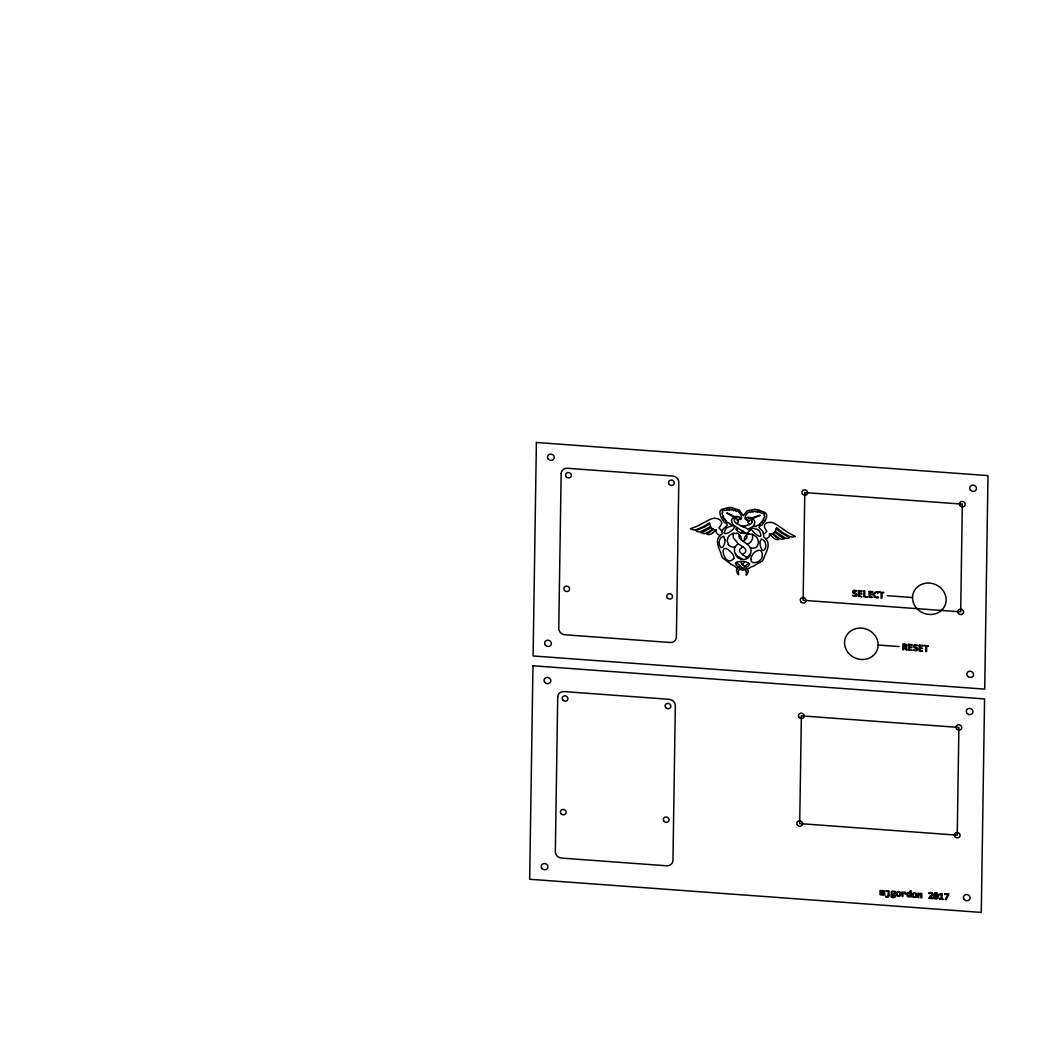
<?xml version="1.0" encoding="UTF-8"?>
<svg xmlns="http://www.w3.org/2000/svg" width="1040" height="1040" viewBox="0 0 1040 1040"><rect width="100%" height="100%" fill="white"/><g stroke="black" fill="none" stroke-linecap="round" stroke-linejoin="round"><path stroke-width="1.5" d="M852.54 595.881L852.553 595.127A3.523 3.211 21.9 0 0 853.177 595.309L853.359 595.348A3.731 3.393 21.9 0 0 854.165 595.491L854.568 595.53A3.016 2.756 21.9 0 0 855.127 595.53A1.547 1.417 21.9 0 0 855.491 595.374L855.517 595.361M856.466 590.538L856.453 591.24A3.458 3.146 21.9 0 0 855.959 591.084L855.79 591.032M878.189 597.675L878.202 596.921A2.067 1.885 21.9 0 1 877.487 597.129L877.396 597.129M881.972 891.644L881.92 894.933L882.778 894.998L882.921 891.943M883.857 891.813L883.805 895.063L884.65 895.128L884.676 891.436L883.831 890.526M885.625 896.116L885.612 896.87A2.613 2.392 21.9 0 0 886.106 897.039L886.197 897.078A3.12 2.847 21.9 0 0 886.73 897.156L886.86 897.169M888.992 895.362L889.057 890.994L885.885 890.76L888.199 891.553L888.134 895.349A1.508 1.365 21.9 0 1 887.861 896.272M913.276 650.39L913.289 649.649A3.523 3.211 21.9 0 0 913.926 649.831L914.095 649.87A3.731 3.393 21.9 0 0 914.901 650L915.317 650.039A3.016 2.756 21.9 0 0 915.876 650.039A1.547 1.417 21.9 0 0 916.24 649.883L916.292 649.87M917.215 645.047L917.202 645.762A3.458 3.146 21.9 0 0 916.708 645.606L916.578 645.567M918.84 894.673L918.801 897.637L917.943 897.572L918.021 893.113L919.347 893.464M740.103 566.293L737.464 568.438A11.999 10.933 21.9 0 1 735.462 566.982L734.279 565.864A20.02 18.239 21.9 0 1 731.497 564.512L723.021 558.181A10.946 9.984 21.9 0 1 720.915 553.111C718.315 546.676 714.129 538.655 722.085 534.04C719.992 527.007 732.368 526.019 724.555 522.509A1.989 1.807 21.9 0 1 723.944 521.703C721.344 518.609 717.106 510.562 722.436 509.106L727.948 507.78A2.054 1.872 21.9 0 1 728.975 507.559L731.016 507.676A1.56 1.43 21.9 0 1 731.536 507.611L739.388 510.159L743.249 515.736L747.266 510.744L754.741 509.353A1.599 1.456 21.9 0 1 755.846 509.561L757.744 509.678A2.054 1.872 21.9 0 1 758.771 510.042L764.231 512.174C769.405 514.137 765.206 521.664 762.333 524.524A1.989 1.807 21.9 0 1 761.696 525.226C754.949 527.761 762.567 528.372 763.399 533.468L764.478 533.715L766.805 531.453L765.479 529.048A4.472 4.082 21.9 0 1 764.439 526.799L764.478 525.2A1.989 1.82 21.9 0 1 764.738 524.615L765.713 523.627A5.798 5.278 21.9 0 1 767.806 522.561L770.562 522.366A16.809 15.314 21.9 0 1 771.589 522.47L772.083 522.548A5.616 5.122 21.9 0 1 773.175 522.86L774.449 523.458A37.401 34.086 21.9 0 1 775.814 524.225L777.569 525.291A25.857 23.556 21.9 0 1 778.765 526.084L786.344 531.414A59.02 53.794 21.9 0 0 791.141 534.3L795.327 536.445L792.766 537.095A7.813 7.124 21.9 0 1 789.308 536.393L784.329 533.598A79.547 72.501 21.9 0 1 781.482 531.687L776.62 527.605L775.138 531.817A6.409 5.837 21.9 0 1 772.954 533.403L771.875 533.741A5.928 5.408 21.9 0 1 770.12 533.845A1.924 1.755 21.9 0 0 769.392 533.897M721.578 523.133L721.526 523.64A4.472 4.082 21.9 0 1 720.434 525.746L719.03 527.956L721.279 530.543L722.592 530.491M749.84 530.387C747.591 535.08 737.88 533.858 736.242 529.048M738.374 571.064L739.154 569.647A6.981 6.37 21.9 0 1 740.532 568.529L741.559 568.061M899.808 894.543L899.821 894.504A1.794 1.625 21.9 0 1 899.561 895.115M915.902 895.726L915.876 895.804A1.794 1.625 21.9 0 1 915.655 896.298M751.972 522.08L751.998 519.714L749.229 520.572A4.225 3.848 21.9 0 1 747.513 520.013L746.928 519.597A3.029 2.756 21.9 0 1 746.252 518.83L746.642 517.621A7.033 6.409 21.9 0 1 748.93 517.335A6.5 5.928 21.9 0 1 753.012 519.038L753.961 520.078A4.758 4.329 21.9 0 1 754.767 522.886L753.675 525.577A7.592 6.916 21.9 0 1 752.687 526.656L747.981 529.204M874.107 593.593L874.146 593.463A2.795 2.548 21.9 0 1 874.718 592.527A3.146 2.86 21.9 0 1 875.667 591.968A3.77 3.445 21.9 0 1 877.526 591.981L877.565 591.994M905.671 646.087L905.45 645.021A1.469 1.339 21.9 0 0 904.553 644.722M881.218 891.54L881.257 891.436A3.159 2.873 21.9 0 0 880.945 892.021L880.893 894.855L880.048 894.79L880.113 890.331L880.971 891.033M739.323 534.69L738.959 536.185A3.796 3.458 21.9 0 0 739.427 538.018C743.366 542.776 752.752 545.116 750.841 552.981A11.193 10.205 21.9 0 1 746.421 557.505M748.527 518.115L748.709 517.998A1.781 1.612 21.9 0 1 749.32 517.972M932.022 895.635L932.074 895.57A2.587 2.353 21.9 0 0 932.282 895.245L932.425 894.894A2.132 1.937 21.9 0 0 932.074 893.074M875.407 593.086L875.992 592.67A2.769 2.522 21.9 0 1 877.461 592.722M737.464 568.438L736.749 569.634A3.666 3.341 21.9 0 0 736.567 570.895L737.412 573.235A6.435 5.863 21.9 0 0 738.374 574.522M757.198 546.325L758.524 542.815L757.848 539.37A9.503 8.658 21.9 0 0 756.119 536.757L753.09 534.573L749.034 533.936M715.884 529.88L715.741 530.049A29.133 26.559 21.9 0 1 713.388 532.428M887.809 896.233L886.964 896.506M742.534 564.655L743.873 562.822A2.678 2.444 21.9 0 0 743.938 561.548L740.922 561.405A16.51 15.054 21.9 0 0 739.024 561.587L735.371 562.991L736.515 565.396A10.309 9.399 21.9 0 0 738.998 567.034M930.683 895.934L930.644 895.973A4.862 4.433 21.9 0 1 930.267 896.272M903.526 893.087L903.409 893.191A3.913 3.562 21.9 0 0 902.98 893.594L902.928 896.467L902.083 896.415L902.148 891.956L902.941 892.84A3.12 2.847 21.9 0 1 903.812 892.164C905.099 891.267 907.231 893.906 905.203 893.88M930.267 896.272L928.629 898.365L932.737 898.664L932.75 897.91L929.708 897.689L930.891 896.727A4.81 4.381 21.9 0 0 931.463 896.22L931.567 896.116A2.431 2.21 21.9 0 0 932.009 895.635M721.578 523.133A8.619 7.852 21.9 0 0 721.578 522.496L721.539 522.054A1.989 1.82 21.9 0 0 721.305 521.43L720.356 520.299A5.798 5.278 21.9 0 0 718.289 518.921L715.559 518.323A16.809 15.314 21.9 0 0 714.532 518.284L714.038 518.284A5.616 5.122 21.9 0 0 712.933 518.44L711.646 518.856A37.362 34.047 21.9 0 0 710.255 519.415L708.474 520.208A25.883 23.595 21.9 0 0 707.252 520.832L699.53 525.044A59.033 53.794 21.9 0 1 694.655 527.215L690.417 528.749L692.952 529.763A7.813 7.124 21.9 0 0 696.423 529.581L701.467 527.514A79.547 72.501 21.9 0 0 704.379 526.032L709.527 522.873L709.657 523.783L705.159 526.734L695.942 530.413L696.384 530.985A4.238 3.861 21.9 0 0 697.164 531.479L698.308 531.83A4.888 4.459 21.9 0 0 700.115 531.908L710.463 526.747M713.518 529.334L711.295 530.998A22.698 20.696 21.9 0 0 710.463 531.674L709.397 532.428M738.114 543.725L735.332 546.403A7.514 6.851 21.9 0 0 734.5 548.457L734.526 551.785A10.088 9.191 21.9 0 0 736.697 555.217L737.438 555.945A14.339 13.078 21.9 0 0 740.025 557.791L740.48 558.064A15.704 14.313 21.9 0 1 742.417 559.403M853.957 591.097L853.788 592.202A2.197 2.002 21.9 0 0 854.1 592.475L854.607 592.735M716.508 530.127L716.365 530.01A1.924 1.755 21.9 0 0 715.65 529.867A5.928 5.408 21.9 0 1 713.908 529.477L712.829 528.996L709.423 531.284A36.452 33.228 21.9 0 1 708.526 531.83L707.837 532.22A25.974 23.673 21.9 0 1 706.446 532.948L704.99 533.468A4.277 3.9 21.9 0 1 703.807 533.559L701.142 532.805L706.251 530.322M737.529 516.438A7.436 6.786 21.9 0 0 733.837 517.387L732.433 518.492A4.758 4.329 21.9 0 0 731.536 521.183L732.628 524.16A7.553 6.89 21.9 0 0 733.512 525.265L740.701 529.906A11.427 10.413 21.9 0 1 745.277 533.13M747.916 520.208C740.935 520.442 748.332 509.574 750.62 512.499A6.032 5.499 21.9 0 1 751.998 511.355C752.7 510.627 752.31 513.24 753.766 511.498A6.11 5.564 21.9 0 1 754.793 511.03L755.417 511.81A6.214 5.655 21.9 0 1 756.392 511.459L757.848 511.212L757.172 512.291A12.337 11.245 21.9 0 1 759.98 511.849C758.927 513.734 765.141 512.46 764.387 514.67A5.278 4.81 21.9 0 0 763.958 515.528C766.753 516.425 761.072 519.701 763.854 520.078M710.996 527.475L708.955 528.749A67.574 61.594 21.9 0 1 706.264 530.322M937.391 895.544L934.726 897.143A2.314 2.119 21.9 0 0 934.908 897.637L934.986 897.728M934.57 896.376L937.274 894.777M744.666 566.514L747.279 564.46A5.46 4.966 21.9 0 0 748.124 562.679M716.404 530.335L716.053 531.414A5.811 5.291 21.9 0 0 716.417 532.545L716.521 532.766A3.12 2.847 21.9 0 0 716.898 533.338L717.444 533.897A7.241 6.591 21.9 0 0 719.875 535.379L720.382 535.561M742.781 546.715L739.635 549.458A3.211 2.938 21.9 0 0 739.453 550.524L740.116 552.123A12.311 11.219 21.9 0 0 743.392 555.048M929.825 893.36L929.734 893.399A3.198 2.912 21.9 0 0 929.188 893.724L928.759 893.191M914.472 644.93L914.121 645.086A1.729 1.573 21.9 0 0 913.575 645.658M853.723 590.408L853.294 590.616A1.729 1.573 21.9 0 0 852.839 591.136A1.586 1.456 21.9 0 0 853.125 592.709L853.333 592.878M759.928 515.398L756.353 516.919A59.878 54.574 21.9 0 0 752.661 518.752M741.624 568.022L742.521 567.671M893.945 896.909L893.802 896.948A1.898 1.729 21.9 0 1 893.139 896.987L893.139 897A3.081 2.808 21.9 0 1 892.047 896.818L891.709 896.35M736.931 533.39L732.862 533.429L729.768 535.171A9.503 8.658 21.9 0 0 727.974 537.524L727.194 540.865L728.403 544.557M892.645 891.826L893.36 891.852M893.438 893.659L893.464 893.659A1.469 1.339 21.9 0 1 893.048 893.711M743.028 526.721L750.581 523.991A6.253 5.707 21.9 0 0 751.361 523.237L751.465 523.107A3.263 2.977 21.9 0 0 751.972 522.08M750.997 527.8L757.497 529.438A7.618 6.942 21.9 0 1 759.928 532.038C764.283 542.217 752.076 531.856 750.464 528.086M742.976 567.97L744.341 568.802A6.981 6.37 21.9 0 1 745.68 570.128L746.434 571.831M742.3 567.944L737.607 563.55A5.395 4.914 21.9 0 1 736.996 562.055M742.612 567.957L741.975 567.918M749.827 530.634A14.443 13.169 21.9 0 0 747.006 528.632L746.109 528.099A30.797 28.067 21.9 0 0 742.196 526.409L735.631 522.847A6.071 5.525 21.9 0 1 735.033 522.171L734.825 521.898A3.185 2.912 21.9 0 1 734.396 520.936L734.253 520.052A14.261 12.987 21.9 0 1 734.214 519.324L734.461 518.401L737.139 519.675A4.225 3.848 21.9 0 0 738.868 519.376L739.466 519.051A3.029 2.756 21.9 0 0 740.155 518.388L739.817 517.114A6.214 5.655 21.9 0 0 737.529 516.529M887.315 595.686L912.522 597.545M853.788 596.18L854.256 596.206A6.032 5.499 21.9 0 0 855.01 596.219L855.244 596.206A2.899 2.639 21.9 0 0 856.128 595.959M904.605 644.046L902.915 643.916L902.824 649.753L903.669 649.818L904.111 647.218M904.553 644.709L903.747 644.644L903.721 646.568L904.54 646.62A2.028 1.859 21.9 0 0 904.995 646.62M878.15 645.021L899.158 646.568M893.698 891.332L895.453 891.462L894.673 892.034M909.493 892.411L909.428 892.398A2.522 2.301 21.9 0 0 908.44 892.463A2.015 1.833 21.9 0 0 907.738 892.866A2.431 2.21 21.9 0 0 907.218 893.607A4.212 3.835 21.9 0 0 907.127 895.375L907.127 895.583A3.029 2.756 21.9 0 0 907.387 896.272L907.933 896.753A1.742 1.599 21.9 0 0 909.519 896.792A3.497 3.185 21.9 0 0 910.26 896.168L911.066 897.065L911.157 890.773L910.312 890.708L910.234 892.567A1.443 1.313 21.9 0 0 909.844 892.463M909.428 893.022L909.402 893.022A1.43 1.3 21.9 0 0 908.232 893.334M920.192 893.854L920.985 897.793L921.83 897.858L921.882 894.946A1.989 1.807 21.9 0 0 921.544 893.672M881.907 890.383L882.7 891.397A1.872 1.703 21.9 0 0 882.921 891.02M893.685 895.089L891.956 894.764M892.255 895.609L893.451 895.739A1.885 1.716 21.9 0 1 894.218 895.895L894.426 896.35M855.374 590.98L855.283 590.954A2.275 2.08 21.9 0 0 853.931 591.045M916.11 645.489L916.071 645.489A2.275 2.08 21.9 0 0 914.667 645.567L914.459 646.646M877.474 592.683L877.513 592.696A3.705 3.38 21.9 0 1 878.267 593.047L878.189 592.228M936.975 893.204L936.858 893.165A2.951 2.691 21.9 0 0 935.103 893.022M936.507 893.776L935.09 894.036A3.848 3.51 21.9 0 0 934.7 894.829A6.435 5.863 21.9 0 0 934.57 895.83M935.545 898.209L935.571 898.222A1.326 1.209 21.9 0 0 936.598 898.248M915.681 647.374L916.435 647.738A3.159 2.886 21.9 0 1 916.916 648.037L917.072 648.167M854.282 593.398L853.996 593.268A3.497 3.185 21.9 0 1 853.333 592.891M915.018 647.92L914.732 647.79A3.497 3.185 21.9 0 1 914.069 647.413L913.939 647.296A1.586 1.456 21.9 0 1 913.497 645.619M892.138 894.062L892.424 894.192A2.184 1.989 21.9 0 0 892.892 894.27L892.996 894.283A2.223 2.028 21.9 0 0 893.802 894.231L894.439 893.906A1.833 1.664 21.9 0 0 894.972 892.853M855.322 593.047L855.699 593.229A3.159 2.886 21.9 0 1 856.167 593.528L856.336 593.658A1.755 1.599 21.9 0 1 856.167 595.985M855.4 593.944L855.296 593.892A2.483 2.262 21.9 0 0 854.906 593.71M916.136 648.466L916.071 648.427A2.483 2.262 21.9 0 0 915.642 648.232M915.343 647.257L914.849 646.984A2.197 2.002 21.9 0 1 914.537 646.711L914.537 646.724M894.829 895.427L894.803 895.414A1.859 1.69 21.9 0 0 894.4 895.219M913.861 896.558L913.536 896.246A1.911 1.742 21.9 0 1 913.25 895.726L913.237 895.726A3.38 3.081 21.9 0 1 913.224 894.387A2.236 2.041 21.9 0 1 913.432 893.958L913.484 893.867A2.054 1.872 21.9 0 1 913.848 893.594L913.939 893.529A1.456 1.326 21.9 0 1 915.187 893.62A1.404 1.274 21.9 0 1 915.603 893.919M931.086 893.399L931.034 893.36A1.547 1.417 21.9 0 0 929.812 893.334M738.569 574.652L738.673 574.353A9.568 8.723 21.9 0 1 738.296 571.051M894.92 895.479L895.232 896.779A1.599 1.456 21.9 0 1 894.686 897.338A3.64 3.315 21.9 0 1 891.319 897.104L890.994 895.765A1.313 1.196 21.9 0 1 891.501 895.349M744.809 566.631L748.072 570.466A3.666 3.341 21.9 0 1 748.215 571.753L747.305 573.963A7.111 6.474 21.9 0 1 746.408 575.016M774.826 532.168L776.828 533.728A67.574 61.594 21.9 0 0 779.467 535.691L784.498 538.915L781.807 539.292A4.277 3.9 21.9 0 1 780.637 539.019L779.207 538.291A25.987 23.686 21.9 0 1 777.842 537.355L777.166 536.861A36.387 33.163 21.9 0 1 776.282 536.198L772.954 533.403M738.556 519.48C745.511 520.806 738.517 508.69 736.151 511.433A6.032 5.499 21.9 0 0 734.799 510.094C734.149 509.249 734.383 511.94 733.031 509.977A6.11 5.564 21.9 0 0 732.017 509.366L731.367 510.042A6.214 5.655 21.9 0 0 730.418 509.548L728.975 509.093L729.599 510.263A12.337 11.245 21.9 0 0 726.817 509.418C729.053 511.615 720.525 509.054 722.332 511.589A5.278 4.81 21.9 0 1 722.735 512.499C719.875 513.136 725.556 516.932 722.709 517.062A11.596 10.569 21.9 0 0 725.062 519.025L723.788 519.129L726.544 521.144A1.365 1.248 21.9 0 1 726.05 521.248C725.79 522.535 731.354 523.302 730.184 524.602A14.092 12.844 21.9 0 0 733.005 524.693M775.385 531.518L785.551 538.187A4.888 4.459 21.9 0 0 787.358 538.369L788.502 538.174A4.238 3.861 21.9 0 0 789.295 537.81C786.994 535.6 779.311 532.545 776.295 528.554M769.301 534.17L769.665 535.34A5.811 5.291 21.9 0 1 769.262 536.432L769.145 536.627A3.12 2.847 21.9 0 1 768.768 537.134L768.235 537.589A7.176 6.539 21.9 0 1 765.648 538.759M772.252 533.65L774.423 535.626A22.737 20.722 21.9 0 1 775.229 536.419L776.282 537.342A18.746 17.095 21.9 0 0 777.569 538.213L778.05 538.525A4.602 4.186 21.9 0 1 778.401 538.759L778.895 539.474L777.803 539.656A7.436 6.786 21.9 0 1 775.853 539.305L774.852 538.876A13.13 11.96 21.9 0 1 772.473 536.939L772.291 536.757A29.12 26.546 21.9 0 1 770.016 534.027L769.886 533.845M905.697 647.439L905.775 647.53A2.275 2.08 21.9 0 1 906.087 648.063L907.062 650.065L906.126 650L905.034 647.777M748.553 518.245L750.152 518.635L749.801 518.05A6.097 5.551 21.9 0 0 749.32 517.959M908.128 895.856L909.519 896.116A3.991 3.627 21.9 0 0 909.987 895.661L910.065 893.178A2.379 2.171 21.9 0 0 909.441 893.009M746.486 534.963L746.902 536.601A3.809 3.471 21.9 0 1 746.434 538.46L744.653 540.059A14.924 13.598 21.9 0 1 742.82 541.047M763.399 533.468L763.815 537.108C771.277 542.282 767.52 549.965 764.387 556.296A10.946 9.984 21.9 0 1 762.125 561.054L753.48 566.124A20.02 18.252 21.9 0 1 750.672 567.06L749.45 568.009A11.999 10.933 21.9 0 1 747.383 569.127M709.657 523.783L710.697 527.098A6.409 5.837 21.9 0 0 712.829 528.983M742.352 569.855A10.816 9.854 21.9 0 1 739.505 569.296M745.342 569.725A10.816 9.854 21.9 0 1 742.482 569.868M743.899 561.548A15.054 13.715 21.9 0 1 746.278 562.016L749.71 563.979L748.046 566.332A10.361 9.451 21.9 0 1 745.823 567.463M746.46 571.831A8.918 8.125 21.9 0 1 746.018 574.782M744.835 566.605A18.499 16.861 21.9 0 1 741.598 563.693M741.702 563.615A3.211 2.938 21.9 0 1 741.078 561.392M738.088 557.7A8.567 7.8 21.9 0 1 738.764 556.998M743.327 555.139A13.182 12.012 21.9 0 1 747.292 558.454M750.282 554.086A6.539 5.954 21.9 0 1 749.502 556.335L747.864 558.09A7.852 7.15 21.9 0 1 736.684 556.283L736.333 555.802A6.617 6.032 21.9 0 1 735.449 553.644M734.994 546.936A6.305 5.746 21.9 0 1 728.299 544.622M737.009 533.169A6.526 5.941 21.9 0 1 741.312 540.02M757.315 546.429A6.344 5.785 21.9 0 1 750.321 547.651M744.497 540.215A6.591 6.006 21.9 0 1 748.956 533.676M736.814 519.662A18.447 16.809 21.9 0 1 738.53 521.339A4.797 4.368 21.9 0 1 736.671 523.705M753.207 526.162A14.04 12.805 21.9 0 0 756.158 526.513C755.131 525.122 760.539 525.07 760.396 523.77A1.365 1.248 21.9 0 1 759.902 523.588L762.71 521.976L761.449 521.703A11.596 10.569 21.9 0 0 763.854 520.078M747.929 522.028A18.473 16.835 21.9 0 1 749.697 520.598M749.645 524.615A4.784 4.355 21.9 0 1 747.929 522.028M733.564 533.26A8.476 7.735 21.9 0 0 733.265 535.639L733.317 537.16A5.187 4.719 21.9 0 0 733.551 538.135L738.556 544.063A14.612 13.312 21.9 0 0 740.012 545.038C742.469 546.481 747.578 548.912 745.355 552.396A12.09 11.011 21.9 0 1 742.638 554.541M736.32 529.594A13.507 12.311 21.9 0 1 738.127 528.502M740.766 532.74A11.167 10.179 21.9 0 1 743.028 531.167M747.5 544.388A17.446 15.899 21.9 0 0 750.75 541.931L752.232 539.5A5.187 4.732 21.9 0 0 752.505 538.564L752.609 537.056A8.411 7.657 21.9 0 0 752.258 534.248M736.19 529.035A2.613 2.379 21.9 0 1 736.957 527.839M749.112 528.736A2.951 2.691 21.9 0 1 749.892 530.387M745.329 526.227A7.748 7.072 21.9 0 0 743.067 525.72A7.54 6.877 21.9 0 0 740.766 525.863M734.851 516.88A47.658 43.433 21.9 0 0 726.752 512.98L730.236 514.982A60.372 55.029 21.9 0 1 733.837 517.322M751.699 518.141A47.58 43.368 21.9 0 1 759.928 515.424M709.397 532.441A18.746 17.082 21.9 0 1 708.071 533.117L707.59 533.351A4.589 4.186 21.9 0 0 707.226 533.533L706.706 534.17L707.798 534.508A7.436 6.786 21.9 0 0 709.748 534.456L710.892 534.118A13.13 11.96 21.9 0 0 713.206 532.584M878.137 597.571A3.302 3.016 21.9 0 1 874.549 597.038M877.331 591.851A3.302 3.016 21.9 0 1 877.903 592.072M874.406 597.038A4.953 4.511 21.9 0 1 874.211 593.632M877.409 597.415A2.912 2.652 21.9 0 1 875.147 592.891M854.022 590.291A4.03 3.666 21.9 0 1 855.036 590.265M917.124 648.128A1.755 1.599 21.9 0 1 916.903 650.507A2.899 2.639 21.9 0 1 915.993 650.715L915.759 650.741A6.032 5.499 21.9 0 1 915.018 650.728M914.771 644.813A4.03 3.666 21.9 0 1 915.785 644.787M904.644 644.202A2.093 1.898 21.9 0 1 906.672 644.995M906.568 645.086A1.872 1.703 21.9 0 1 906.555 646.126L905.788 646.997A2.236 2.041 21.9 0 1 905.281 647.14A1.43 1.313 21.9 0 1 905.684 647.439M889.174 895.375A2.301 2.093 21.9 0 1 886.86 897.338M893.698 894.92A2.808 2.561 21.9 0 1 894.452 895.076M891.02 894.556A1.352 1.235 21.9 0 1 891.163 894.023M891.176 892.606A1.794 1.638 21.9 0 1 891.332 891.956A2.145 1.95 21.9 0 1 892.216 891.267A2.236 2.041 21.9 0 1 893.074 891.202M892.489 893.607A1.469 1.339 21.9 0 1 892.112 893.386M896.753 895.544A2.379 2.158 21.9 0 0 897.39 895.96L897.481 896.025A2.574 2.34 21.9 0 0 900.133 895.739A1.586 1.443 21.9 0 0 900.523 894.998A3.445 3.146 21.9 0 0 900.588 893.113A3.133 2.86 21.9 0 0 900.172 892.307A1.898 1.729 21.9 0 0 899.47 891.839A2.314 2.106 21.9 0 0 896.87 892.151A2.002 1.82 21.9 0 0 896.415 892.827A3.445 3.146 21.9 0 0 896.363 894.712A3.133 2.86 21.9 0 0 896.766 895.518M899.847 894.504A3.705 3.367 21.9 0 0 899.821 893.321A2.964 2.704 21.9 0 0 899.535 892.736M899.509 892.736A1.404 1.274 21.9 0 0 899.106 892.424A1.456 1.326 21.9 0 0 897.858 892.359L897.78 892.385A2.054 1.872 21.9 0 0 897.39 892.671L897.377 892.723A2.236 2.041 21.9 0 0 897.156 893.204A3.38 3.081 21.9 0 0 897.13 894.465L897.143 894.543A1.911 1.742 21.9 0 0 897.429 895.076L897.793 895.401A1.846 1.69 21.9 0 0 899.691 895.271M905.086 892.983A2.223 2.028 21.9 0 1 905.177 893.88M908.193 895.83A2.691 2.457 21.9 0 1 908.31 893.399M916.188 896.883A1.586 1.443 21.9 0 0 916.604 896.181A3.445 3.146 21.9 0 0 916.669 894.296A3.133 2.86 21.9 0 0 916.266 893.49A1.898 1.729 21.9 0 0 915.551 893.022A2.314 2.106 21.9 0 0 912.951 893.321A2.002 1.82 21.9 0 0 912.509 894.01A3.445 3.146 21.9 0 0 912.457 895.895A3.133 2.86 21.9 0 0 912.86 896.701M916.227 896.922A2.574 2.34 21.9 0 1 913.588 897.169L913.471 897.156A2.379 2.158 21.9 0 1 912.834 896.727M915.928 895.687A3.705 3.367 21.9 0 0 915.915 894.504L915.889 894.465A2.964 2.704 21.9 0 0 915.616 893.906M915.785 896.454A1.846 1.69 21.9 0 1 913.978 896.61M920.387 893.243A1.443 1.326 21.9 0 1 921.544 893.659M931.372 895.219A2.171 1.976 21.9 0 1 930.943 895.687M931.606 894.829A1.573 1.43 21.9 0 1 931.424 895.258M928.798 893.23A2.574 2.34 21.9 0 1 931.424 892.697A1.833 1.677 21.9 0 1 931.996 893.113M934.31 898.157A1.755 1.599 21.9 0 0 934.973 898.742A2.574 2.353 21.9 0 0 936.936 898.833L936.988 898.82A2.691 2.444 21.9 0 0 937.703 898.3A3.12 2.847 21.9 0 0 938.132 897.351A5.525 5.031 21.9 0 0 938.119 894.803A2.561 2.34 21.9 0 0 937.066 893.165M934.297 898.157A2.392 2.184 21.9 0 1 933.894 897.156M934.089 897.091A4.225 3.848 21.9 0 1 934.947 892.931M937.43 896.129A6.734 6.136 21.9 0 1 937.365 896.831L937.352 896.948A3.133 2.86 21.9 0 1 937.014 897.806A1.599 1.456 21.9 0 1 936.572 898.196M935.519 898.248A1.352 1.235 21.9 0 1 934.986 897.728M532.961 665.769L529.672 879.268L981.279 912.418L984.568 698.919L532.961 665.769M536.393 442.468L533.104 655.967L984.711 689.117L988 475.618L536.393 442.468M557.713 696.995L555.334 851.734A6.383 5.811 21.9 0 0 561.548 858.078L666.575 865.787A6.383 5.811 21.9 0 0 672.958 860.379L675.337 705.627A6.383 5.811 21.9 0 0 669.136 699.296L564.109 691.587A6.383 5.811 21.9 0 0 557.713 696.995M561.145 473.694L558.766 628.433A6.383 5.811 21.9 0 0 564.98 634.777L670.007 642.486A6.383 5.811 21.9 0 0 676.39 637.078L678.782 482.326A6.383 5.811 21.9 0 0 672.568 475.995L567.541 468.286A6.383 5.811 21.9 0 0 561.145 473.694M801.359 715.858L799.695 823.589L957.229 835.159L958.893 727.428L801.359 715.858M804.791 492.557L803.127 600.288L960.674 611.858L962.325 504.127L804.791 492.557M858.442 590.59L858.351 596.427L861.874 596.687L859.209 595.829L859.235 593.827L861.835 594.009L861.835 593.346L859.248 593.151L859.274 591.318L861.952 591.526L861.965 590.85L858.442 590.59M863.941 590.993L863.85 596.83L867.425 597.09L864.708 596.232L864.786 591.058L863.941 590.993M869.167 591.383L869.076 597.22L872.599 597.48L869.934 596.609L869.96 594.607L872.56 594.802L872.56 594.139L869.973 593.944L869.999 592.111L872.69 592.306L872.69 591.643L869.167 591.383M879.359 592.124L881.179 592.93L881.101 598.104L881.946 598.156L882.024 592.995L883.87 592.462L879.359 592.124M908.453 644.319L908.362 650.156L911.898 650.416L909.22 649.558L909.259 647.556L911.846 647.751L911.859 647.075L909.259 646.893L909.298 645.06L911.976 645.255L911.989 644.579L908.453 644.319M919.178 645.112L919.087 650.949L922.623 651.209L919.945 650.338L919.984 648.336L922.571 648.531L919.984 647.673L920.023 645.84L922.701 646.035L922.714 645.372L919.178 645.112M924.001 645.463L925.834 646.269L925.743 651.43L926.601 651.495L926.679 646.334L928.525 645.801L924.001 645.463M939.497 898.443L939.484 899.158L943.423 899.444L942.045 898.638L942.123 893.503L939.38 894.27L939.692 894.959L941.174 894.309L941.109 898.56L939.497 898.443M944.671 893.698L944.658 894.4L948.064 894.647L945.256 899.574L946.192 899.652L948.922 894.01L944.671 893.698M724.269 532.792C726.713 537.199 744.159 520.767 727.285 527.462A7.592 6.929 21.9 0 0 725.465 529.282L724.269 532.792M760.227 541.372C759.187 544.882 762.593 555.243 765.479 547.833A8.827 8.034 21.9 0 0 765.843 545.363L765.31 542.75A7.566 6.903 21.9 0 0 763.698 540.293L761.371 538.863L760.227 541.372M733.928 558.207C724.1 570.453 716.209 535.119 732.797 554.164A11.219 10.231 21.9 0 1 733.538 555.932L733.928 558.207M750.789 559.13C751.062 566.306 762.554 561.366 762.203 555.88A10.27 9.36 21.9 0 0 762.151 553.397C761.371 547.235 754.013 551.564 752.336 554.931A13.104 11.947 21.9 0 0 751.192 557.323L750.789 559.13M724.867 540.02C725.647 543.894 721.409 551.915 719.433 544.622A8.814 8.034 21.9 0 1 719.134 542.1L719.745 539.578A7.566 6.903 21.9 0 1 721.422 537.368L723.801 536.276L724.867 540.02M736.151 517.322L736.723 517.686A2.288 2.08 21.9 0 1 737.542 517.595L736.151 517.322M956.644 728.975A2.925 2.665 21.9 0 0 961.584 728.572A2.925 2.665 21.9 0 0 958.451 724.737A2.925 2.665 21.9 0 0 956.644 728.975M954.98 836.706A2.925 2.665 21.9 0 0 959.92 836.303A2.925 2.665 21.9 0 0 956.8 832.468A2.925 2.665 21.9 0 0 954.98 836.706M797.446 825.149A2.925 2.665 21.9 0 0 802.386 824.733A2.925 2.665 21.9 0 0 799.266 820.898A2.925 2.665 21.9 0 0 797.446 825.149M799.097 717.418A2.925 2.665 21.9 0 0 804.05 717.002A2.925 2.665 21.9 0 0 800.917 713.167A2.925 2.665 21.9 0 0 799.097 717.418M665.717 707.616A2.925 2.665 21.9 0 0 670.67 707.213A2.925 2.665 21.9 0 0 667.537 703.378A2.925 2.665 21.9 0 0 665.717 707.616M663.975 821.236A2.925 2.665 21.9 0 0 668.915 820.82A2.925 2.665 21.9 0 0 665.782 816.985A2.925 2.665 21.9 0 0 663.975 821.236M561.054 813.67A2.925 2.665 21.9 0 0 565.994 813.267A2.925 2.665 21.9 0 0 562.861 809.432A2.925 2.665 21.9 0 0 561.054 813.67M562.796 700.063A2.925 2.665 21.9 0 0 567.736 699.66A2.925 2.665 21.9 0 0 564.616 695.825A2.925 2.665 21.9 0 0 562.796 700.063M541.97 868.439A3.406 3.094 21.9 0 0 547.716 867.958A3.406 3.094 21.9 0 0 544.076 863.512A3.406 3.094 21.9 0 0 541.97 868.439M964.171 899.431A3.406 3.094 21.9 0 0 969.917 898.963A3.406 3.094 21.9 0 0 966.277 894.504A3.406 3.094 21.9 0 0 964.171 899.431M967.031 713.349A3.406 3.094 21.9 0 0 972.777 712.868A3.406 3.094 21.9 0 0 969.137 708.422A3.406 3.094 21.9 0 0 967.031 713.349M544.83 682.357A3.406 3.094 21.9 0 0 550.589 681.876A3.406 3.094 21.9 0 0 546.936 677.417A3.406 3.094 21.9 0 0 544.83 682.357M916.214 607.802A17.004 15.496 21.9 0 0 944.983 605.41A17.004 15.496 21.9 0 0 926.783 583.115A17.004 15.496 21.9 0 0 916.214 607.802M566.228 476.762A2.925 2.665 21.9 0 0 571.181 476.359A2.925 2.665 21.9 0 0 568.048 472.524A2.925 2.665 21.9 0 0 566.228 476.762M564.486 590.369A2.925 2.665 21.9 0 0 569.426 589.966A2.925 2.665 21.9 0 0 566.306 586.131A2.925 2.665 21.9 0 0 564.486 590.369M667.407 597.935A2.925 2.665 21.9 0 0 672.347 597.519A2.925 2.665 21.9 0 0 669.227 593.684A2.925 2.665 21.9 0 0 667.407 597.935M669.162 484.328A2.925 2.665 21.9 0 0 674.102 483.912A2.925 2.665 21.9 0 0 670.969 480.077A2.925 2.665 21.9 0 0 669.162 484.328M802.542 494.117A2.925 2.665 21.9 0 0 807.482 493.701A2.925 2.665 21.9 0 0 804.349 489.866A2.925 2.665 21.9 0 0 802.542 494.117M800.878 601.848A2.925 2.665 21.9 0 0 805.831 601.432A2.925 2.665 21.9 0 0 802.698 597.597A2.925 2.665 21.9 0 0 800.878 601.848M958.412 613.405A2.925 2.665 21.9 0 0 963.365 613.002A2.925 2.665 21.9 0 0 960.232 609.167A2.925 2.665 21.9 0 0 958.412 613.405M960.076 505.674A2.925 2.665 21.9 0 0 965.016 505.271A2.925 2.665 21.9 0 0 961.883 501.436A2.925 2.665 21.9 0 0 960.076 505.674M548.262 459.056A3.406 3.094 21.9 0 0 554.021 458.575A3.406 3.094 21.9 0 0 550.381 454.129A3.406 3.094 21.9 0 0 548.262 459.056M970.463 490.048A3.406 3.094 21.9 0 0 976.222 489.58A3.406 3.094 21.9 0 0 972.582 485.121A3.406 3.094 21.9 0 0 970.463 490.048M967.603 676.143A3.406 3.094 21.9 0 0 973.349 675.662A3.406 3.094 21.9 0 0 969.709 671.203A3.406 3.094 21.9 0 0 967.603 676.143M545.402 645.138A3.406 3.094 21.9 0 0 551.161 644.67A3.406 3.094 21.9 0 0 547.521 640.211A3.406 3.094 21.9 0 0 545.402 645.138M848.237 652.808A17.004 15.496 21.9 0 0 877.006 650.416A17.004 15.496 21.9 0 0 858.793 628.134A17.004 15.496 21.9 0 0 848.237 652.808"/></g></svg>
